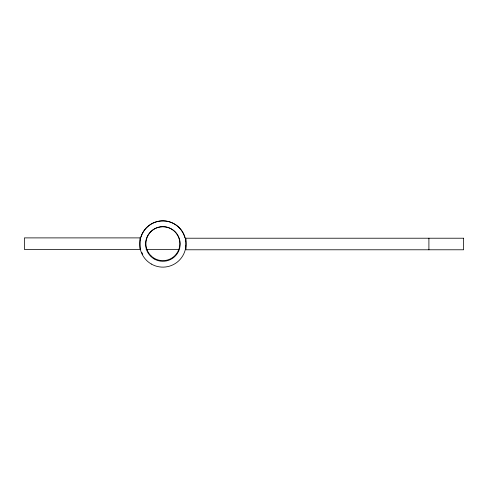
<?xml version="1.0" encoding="UTF-8"?>
<svg xmlns="http://www.w3.org/2000/svg" width="488" height="488" viewBox="0 0 488 488"><rect width="100%" height="100%" fill="white"/><g stroke="black" fill="none" stroke-linecap="round" stroke-linejoin="round"><path stroke-width="0.73" d="M146.119 249.459L178.748 249.459M428.903 238.217L428.903 249.783M185.574 245.909A22.808 22.808 0 0 1 185.373 247.398M142.758 254.431A22.808 22.808 0 0 1 141.801 252.406M140.367 239.956A22.808 22.808 0 0 1 140.66 238.492M141.044 237.058A22.808 22.808 0 0 1 184.903 237.772M185.373 239.956A22.808 22.808 0 0 1 185.574 241.444M140.062 237.894L24.4 237.894L24.4 249.459L140.062 249.459L140.062 237.894M463.6 238.217L186.007 238.217L186.007 249.783L463.6 249.783L463.6 238.217M154.22 258.982A17.3 17.3 0 0 0 180.17 244A17.3 17.3 0 0 0 154.22 229.018A17.3 17.3 0 0 0 154.22 258.982M151.304 264.032A23.131 23.131 0 0 0 186.007 244A23.131 23.131 0 0 0 151.304 223.968A23.131 23.131 0 0 0 151.304 264.032M150.871 255.681A16.976 16.976 0 0 0 179.267 248.069A16.976 16.976 0 0 0 158.478 227.28A16.976 16.976 0 0 0 150.871 255.681"/></g></svg>
